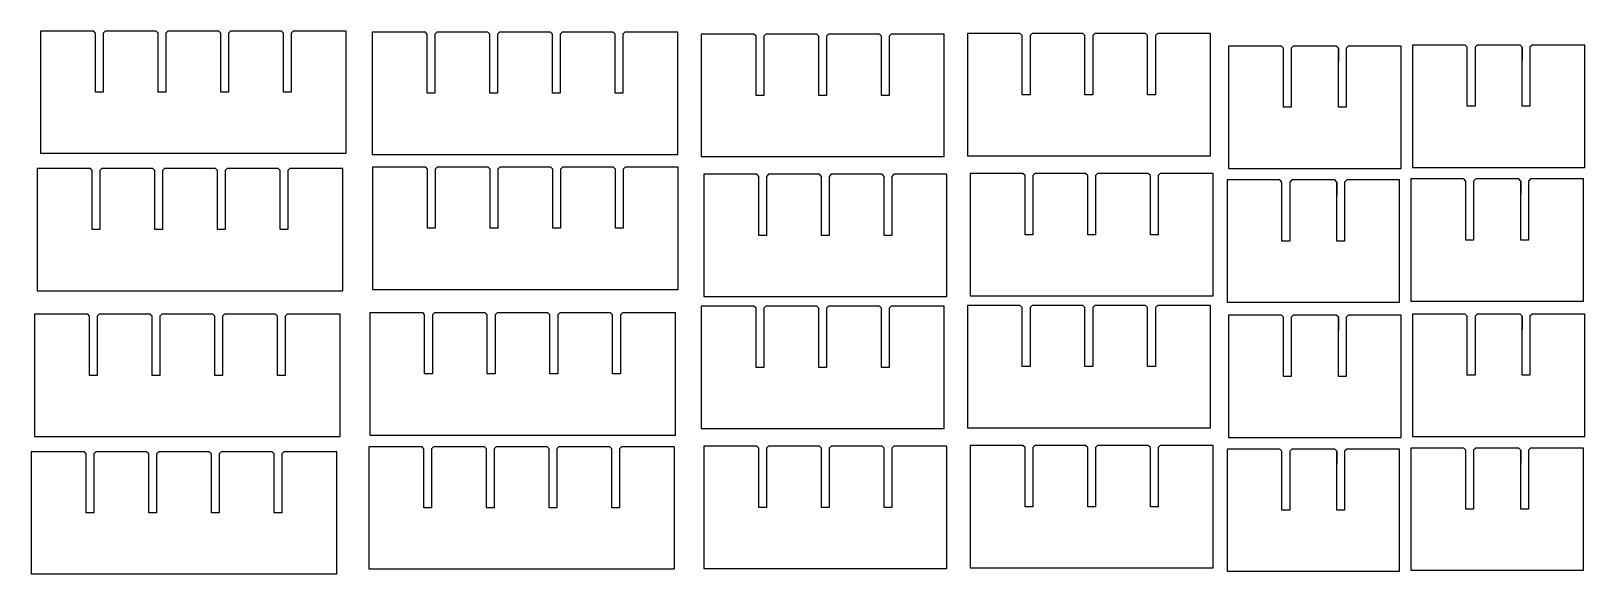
# Model space of a CAD drawing. Header units: millimetres. Extents: x -267 to 495, y -2 to 265.
import ezdxf

# ---------------------------------------------------------------- set-up
doc = ezdxf.new("R2010")
doc.units = ezdxf.units.MM
doc.layers.get('0').update_dxf_attribs({"linetype": 'CONTINUOUS'})

msp = doc.modelspace()

# ---------------------------------------------------------------- linework, layer by layer
for p, q in [((-262.55, 264.81), (-262.55, 204.81)), ((-236.37, 264.81), (-262.55, 264.81)), ((-235.59, 263.81), (-236.37, 264.81)), ((-235.59, 234.81), (-235.59, 263.81)), ((-230.79, 264.81), (-231.79, 263.81)), ((-231.79, 263.81), (-231.79, 234.81)), ((-205.83, 264.81), (-230.79, 264.81)), ((-204.83, 263.81), (-205.83, 264.81)), ((-204.83, 234.81), (-204.83, 263.81)), ((-200.03, 264.81), (-201.03, 263.81)), ((-201.03, 263.81), (-201.03, 234.81)), ((-175.07, 264.81), (-200.03, 264.81)), ((-174.07, 263.81), (-175.07, 264.81)), ((-174.07, 234.81), (-174.07, 263.81)), ((-169.27, 264.81), (-170.27, 263.81)), ((-170.27, 263.81), (-170.27, 234.81)), ((-144.31, 264.81), (-169.27, 264.81)), ((-143.31, 263.81), (-144.31, 264.81)), ((-143.31, 234.81), (-143.31, 263.81)), ((-138.51, 264.81), (-139.51, 263.81)), ((-139.51, 263.81), (-139.51, 234.81)), ((-112.55, 264.81), (-138.51, 264.81)), ((-112.55, 204.81), (-112.55, 264.81)), ((-73.63, 264.28), (-99.81, 264.28)), ((-99.81, 264.28), (-99.81, 204.28)), ((-72.85, 263.28), (-73.63, 264.28)), ((-72.85, 234.28), (-72.85, 263.28)), ((-68.05, 264.28), (-69.05, 263.28)), ((-69.05, 263.28), (-69.05, 234.28)), ((-43.09, 264.28), (-68.05, 264.28)), ((-42.09, 263.28), (-43.09, 264.28)), ((-42.09, 234.28), (-42.09, 263.28)), ((-37.29, 264.28), (-38.29, 263.28)), ((-38.29, 263.28), (-38.29, 234.28)), ((-12.33, 264.28), (-37.29, 264.28)), ((-11.33, 263.28), (-12.33, 264.28)), ((-11.33, 234.28), (-11.33, 263.28)), ((-6.53, 264.28), (-7.53, 263.28)), ((-7.53, 263.28), (-7.53, 234.28)), ((18.43, 264.28), (-6.53, 264.28)), ((19.43, 263.28), (18.43, 264.28)), ((19.43, 234.28), (19.43, 263.28)), ((24.23, 264.28), (23.23, 263.28)), ((23.23, 263.28), (23.23, 234.28)), ((50.19, 264.28), (24.23, 264.28)), ((50.19, 204.28), (50.19, 264.28)), ((374.31, 256.4), (374.31, 249.93)), ((464.55, 256.9), (464.55, 250.43)), ((-231.79, 234.81), (-235.59, 234.81)), ((-201.03, 234.81), (-204.83, 234.81)), ((-170.27, 234.81), (-174.07, 234.81)), ((-139.51, 234.81), (-143.31, 234.81)), ((-69.05, 234.28), (-72.85, 234.28)), ((-38.29, 234.28), (-42.09, 234.28)), ((-7.53, 234.28), (-11.33, 234.28)), ((23.23, 234.28), (19.43, 234.28)), ((-262.55, 204.81), (-112.55, 204.81)), ((-99.81, 204.28), (50.19, 204.28)), ((-238.01, 197.35), (-264.19, 197.35)), ((-264.19, 197.35), (-264.19, 137.35)), ((-237.23, 196.35), (-238.01, 197.35)), ((-237.23, 167.35), (-237.23, 196.35)), ((-232.43, 197.35), (-233.43, 196.35)), ((-233.43, 196.35), (-233.43, 167.35)), ((-207.47, 197.35), (-232.43, 197.35)), ((-206.47, 196.35), (-207.47, 197.35)), ((-206.47, 167.35), (-206.47, 196.35)), ((-201.67, 197.35), (-202.67, 196.35)), ((-202.67, 196.35), (-202.67, 167.35)), ((-176.71, 197.35), (-201.67, 197.35)), ((-175.71, 196.35), (-176.71, 197.35)), ((-175.71, 167.35), (-175.71, 196.35)), ((-170.91, 197.35), (-171.91, 196.35)), ((-171.91, 196.35), (-171.91, 167.35)), ((-145.95, 197.35), (-170.91, 197.35)), ((-144.95, 196.35), (-145.95, 197.35)), ((-144.95, 167.35), (-144.95, 196.35)), ((-140.15, 197.35), (-141.15, 196.35)), ((-141.15, 196.35), (-141.15, 167.35)), ((-114.19, 197.35), (-140.15, 197.35)), ((-114.19, 137.35), (-114.19, 197.35)), ((-99.66, 198.01), (-99.66, 138.01)), ((-73.48, 198.01), (-99.66, 198.01)), ((-72.7, 197.01), (-73.48, 198.01)), ((-72.7, 168.01), (-72.7, 197.01)), ((-67.9, 198.01), (-68.9, 197.01)), ((-68.9, 197.01), (-68.9, 168.01)), ((-42.94, 198.01), (-67.9, 198.01)), ((-41.94, 197.01), (-42.94, 198.01)), ((-41.94, 168.01), (-41.94, 197.01)), ((-37.14, 198.01), (-38.14, 197.01)), ((-38.14, 197.01), (-38.14, 168.01)), ((-12.18, 198.01), (-37.14, 198.01)), ((-11.18, 197.01), (-12.18, 198.01)), ((-11.18, 168.01), (-11.18, 197.01)), ((-6.38, 198.01), (-7.38, 197.01)), ((-7.38, 197.01), (-7.38, 168.01)), ((18.58, 198.01), (-6.38, 198.01)), ((19.58, 197.01), (18.58, 198.01)), ((19.58, 168.01), (19.58, 197.01)), ((24.38, 198.01), (23.38, 197.01)), ((23.38, 197.01), (23.38, 168.01)), ((50.34, 198.01), (24.38, 198.01)), ((50.34, 138.01), (50.34, 198.01)), ((373.61, 190.73), (373.61, 184.26)), ((463.86, 191.23), (463.86, 184.76)), ((-68.9, 168.01), (-72.7, 168.01)), ((-38.14, 168.01), (-41.94, 168.01)), ((-7.38, 168.01), (-11.18, 168.01)), ((23.38, 168.01), (19.58, 168.01)), ((-233.43, 167.35), (-237.23, 167.35)), ((-202.67, 167.35), (-206.47, 167.35)), ((-171.91, 167.35), (-175.71, 167.35)), ((-141.15, 167.35), (-144.95, 167.35)), ((-264.19, 137.35), (-114.19, 137.35)), ((-99.66, 138.01), (50.34, 138.01)), ((-239.37, 125.85), (-265.55, 125.85)), ((-239.37, 125.85), (-265.55, 125.85)), ((-265.55, 125.85), (-265.55, 65.85)), ((-265.55, 125.85), (-265.55, 65.85)), ((-238.59, 124.85), (-239.37, 125.85)), ((-238.59, 124.85), (-239.37, 125.85)), ((-238.59, 95.85), (-238.59, 124.85)), ((-238.59, 95.85), (-238.59, 124.85)), ((-233.79, 125.85), (-234.79, 124.85)), ((-233.79, 125.85), (-234.79, 124.85)), ((-234.79, 124.85), (-234.79, 95.85)), ((-234.79, 124.85), (-234.79, 95.85)), ((-208.83, 125.85), (-233.79, 125.85)), ((-208.83, 125.85), (-233.79, 125.85)), ((-207.83, 124.85), (-208.83, 125.85)), ((-207.83, 124.85), (-208.83, 125.85)), ((-207.83, 95.85), (-207.83, 124.85)), ((-207.83, 95.85), (-207.83, 124.85)), ((-203.03, 125.85), (-204.03, 124.85)), ((-203.03, 125.85), (-204.03, 124.85)), ((-204.03, 124.85), (-204.03, 95.85)), ((-204.03, 124.85), (-204.03, 95.85)), ((-178.07, 125.85), (-203.03, 125.85)), ((-178.07, 125.85), (-203.03, 125.85)), ((-177.07, 124.85), (-178.07, 125.85)), ((-177.07, 124.85), (-178.07, 125.85)), ((-177.07, 95.85), (-177.07, 124.85)), ((-177.07, 95.85), (-177.07, 124.85)), ((-172.27, 125.85), (-173.27, 124.85)), ((-172.27, 125.85), (-173.27, 124.85)), ((-173.27, 124.85), (-173.27, 95.85)), ((-173.27, 124.85), (-173.27, 95.85)), ((-147.31, 125.85), (-172.27, 125.85)), ((-147.31, 125.85), (-172.27, 125.85)), ((-146.31, 124.85), (-147.31, 125.85)), ((-146.31, 124.85), (-147.31, 125.85)), ((-146.31, 95.85), (-146.31, 124.85)), ((-146.31, 95.85), (-146.31, 124.85)), ((-141.51, 125.85), (-142.51, 124.85)), ((-141.51, 125.85), (-142.51, 124.85)), ((-142.51, 124.85), (-142.51, 95.85)), ((-142.51, 124.85), (-142.51, 95.85)), ((-115.55, 125.85), (-141.51, 125.85)), ((-115.55, 125.85), (-141.51, 125.85)), ((-115.55, 65.85), (-115.55, 125.85)), ((-115.55, 65.85), (-115.55, 125.85)), ((-101.03, 126.51), (-101.03, 66.51)), ((-74.85, 126.51), (-101.03, 126.51)), ((-74.85, 126.51), (-101.03, 126.51)), ((-101.03, 126.51), (-101.03, 66.51)), ((-74.07, 125.51), (-74.85, 126.51)), ((-74.07, 125.51), (-74.85, 126.51)), ((-74.07, 96.51), (-74.07, 125.51)), ((-74.07, 96.51), (-74.07, 125.51)), ((-69.27, 126.51), (-70.27, 125.51)), ((-69.27, 126.51), (-70.27, 125.51)), ((-70.27, 125.51), (-70.27, 96.51)), ((-70.27, 125.51), (-70.27, 96.51)), ((-44.31, 126.51), (-69.27, 126.51)), ((-44.31, 126.51), (-69.27, 126.51)), ((-43.31, 125.51), (-44.31, 126.51)), ((-43.31, 125.51), (-44.31, 126.51)), ((-43.31, 96.51), (-43.31, 125.51)), ((-43.31, 96.51), (-43.31, 125.51)), ((-38.51, 126.51), (-39.51, 125.51)), ((-38.51, 126.51), (-39.51, 125.51)), ((-39.51, 125.51), (-39.51, 96.51)), ((-39.51, 125.51), (-39.51, 96.51)), ((-13.55, 126.51), (-38.51, 126.51)), ((-13.55, 126.51), (-38.51, 126.51)), ((-12.55, 125.51), (-13.55, 126.51)), ((-12.55, 125.51), (-13.55, 126.51)), ((-12.55, 96.51), (-12.55, 125.51)), ((-12.55, 96.51), (-12.55, 125.51)), ((-7.75, 126.51), (-8.75, 125.51)), ((-7.75, 126.51), (-8.75, 125.51)), ((-8.75, 125.51), (-8.75, 96.51)), ((-8.75, 125.51), (-8.75, 96.51)), ((17.21, 126.51), (-7.75, 126.51)), ((17.21, 126.51), (-7.75, 126.51)), ((18.21, 125.51), (17.21, 126.51)), ((18.21, 125.51), (17.21, 126.51)), ((18.21, 96.51), (18.21, 125.51)), ((18.21, 96.51), (18.21, 125.51)), ((23.01, 126.51), (22.01, 125.51)), ((23.01, 126.51), (22.01, 125.51)), ((22.01, 125.51), (22.01, 96.51)), ((22.01, 125.51), (22.01, 96.51)), ((48.97, 126.51), (23.01, 126.51)), ((48.97, 126.51), (23.01, 126.51)), ((48.97, 66.51), (48.97, 126.51)), ((48.97, 66.51), (48.97, 126.51)), ((374.31, 124.36), (374.31, 117.9)), ((464.55, 124.86), (464.55, 118.4)), ((-234.79, 95.85), (-238.59, 95.85)), ((-234.79, 95.85), (-238.59, 95.85)), ((-204.03, 95.85), (-207.83, 95.85)), ((-204.03, 95.85), (-207.83, 95.85)), ((-173.27, 95.85), (-177.07, 95.85)), ((-173.27, 95.85), (-177.07, 95.85)), ((-142.51, 95.85), (-146.31, 95.85)), ((-142.51, 95.85), (-146.31, 95.85)), ((-70.27, 96.51), (-74.07, 96.51)), ((-70.27, 96.51), (-74.07, 96.51)), ((-39.51, 96.51), (-43.31, 96.51)), ((-39.51, 96.51), (-43.31, 96.51)), ((-8.75, 96.51), (-12.55, 96.51)), ((-8.75, 96.51), (-12.55, 96.51)), ((22.01, 96.51), (18.21, 96.51)), ((22.01, 96.51), (18.21, 96.51)), ((-265.55, 65.85), (-115.55, 65.85)), ((-265.55, 65.85), (-115.55, 65.85)), ((-101.03, 66.51), (48.97, 66.51)), ((-101.03, 66.51), (48.97, 66.51)), ((-267.19, 58.39), (-267.19, -1.61)), ((-267.19, 58.39), (-267.19, -1.61)), ((-241.01, 58.39), (-267.19, 58.39)), ((-241.01, 58.39), (-267.19, 58.39)), ((-240.23, 57.39), (-241.01, 58.39)), ((-240.23, 57.39), (-241.01, 58.39)), ((-240.23, 28.39), (-240.23, 57.39)), ((-240.23, 28.39), (-240.23, 57.39)), ((-235.43, 58.39), (-236.43, 57.39)), ((-235.43, 58.39), (-236.43, 57.39)), ((-236.43, 57.39), (-236.43, 28.39)), ((-236.43, 57.39), (-236.43, 28.39)), ((-210.47, 58.39), (-235.43, 58.39)), ((-210.47, 58.39), (-235.43, 58.39)), ((-209.47, 57.39), (-210.47, 58.39)), ((-209.47, 57.39), (-210.47, 58.39)), ((-209.47, 28.39), (-209.47, 57.39)), ((-209.47, 28.39), (-209.47, 57.39)), ((-204.67, 58.39), (-205.67, 57.39)), ((-204.67, 58.39), (-205.67, 57.39)), ((-205.67, 57.39), (-205.67, 28.39)), ((-205.67, 57.39), (-205.67, 28.39)), ((-179.71, 58.39), (-204.67, 58.39)), ((-179.71, 58.39), (-204.67, 58.39)), ((-178.71, 57.39), (-179.71, 58.39)), ((-178.71, 57.39), (-179.71, 58.39)), ((-178.71, 28.39), (-178.71, 57.39)), ((-178.71, 28.39), (-178.71, 57.39)), ((-173.91, 58.39), (-174.91, 57.39)), ((-173.91, 58.39), (-174.91, 57.39)), ((-174.91, 57.39), (-174.91, 28.39)), ((-174.91, 57.39), (-174.91, 28.39)), ((-148.95, 58.39), (-173.91, 58.39)), ((-148.95, 58.39), (-173.91, 58.39)), ((-147.95, 57.39), (-148.95, 58.39)), ((-147.95, 57.39), (-148.95, 58.39)), ((-147.95, 28.39), (-147.95, 57.39)), ((-147.95, 28.39), (-147.95, 57.39)), ((-143.15, 58.39), (-144.15, 57.39)), ((-143.15, 58.39), (-144.15, 57.39)), ((-144.15, 57.39), (-144.15, 28.39)), ((-144.15, 57.39), (-144.15, 28.39)), ((-117.19, 58.39), (-143.15, 58.39)), ((-117.19, 58.39), (-143.15, 58.39)), ((-117.19, -1.61), (-117.19, 58.39)), ((-117.19, -1.61), (-117.19, 58.39)), ((-75.3, 60.83), (-101.47, 60.83)), ((-101.47, 60.83), (-101.47, 0.83)), ((-101.47, 60.83), (-101.47, 0.83)), ((-75.3, 60.83), (-101.47, 60.83)), ((-74.51, 59.83), (-75.3, 60.83)), ((-74.51, 59.83), (-75.3, 60.83)), ((-74.51, 30.83), (-74.51, 59.83)), ((-74.51, 30.83), (-74.51, 59.83)), ((-69.71, 60.83), (-70.71, 59.83)), ((-69.71, 60.83), (-70.71, 59.83)), ((-70.71, 59.83), (-70.71, 30.83)), ((-70.71, 59.83), (-70.71, 30.83)), ((-44.75, 60.83), (-69.71, 60.83)), ((-44.75, 60.83), (-69.71, 60.83)), ((-43.75, 59.83), (-44.75, 60.83)), ((-43.75, 59.83), (-44.75, 60.83)), ((-43.75, 30.83), (-43.75, 59.83)), ((-43.75, 30.83), (-43.75, 59.83)), ((-38.95, 60.83), (-39.95, 59.83)), ((-38.95, 60.83), (-39.95, 59.83)), ((-39.95, 59.83), (-39.95, 30.83)), ((-39.95, 59.83), (-39.95, 30.83)), ((-13.99, 60.83), (-38.95, 60.83)), ((-13.99, 60.83), (-38.95, 60.83)), ((-12.99, 59.83), (-13.99, 60.83)), ((-12.99, 59.83), (-13.99, 60.83)), ((-12.99, 30.83), (-12.99, 59.83)), ((-12.99, 30.83), (-12.99, 59.83)), ((-8.19, 60.83), (-9.19, 59.83)), ((-8.19, 60.83), (-9.19, 59.83)), ((-9.19, 59.83), (-9.19, 30.83)), ((-9.19, 59.83), (-9.19, 30.83)), ((16.77, 60.83), (-8.19, 60.83)), ((16.77, 60.83), (-8.19, 60.83)), ((17.77, 59.83), (16.77, 60.83)), ((17.77, 59.83), (16.77, 60.83)), ((17.77, 30.83), (17.77, 59.83)), ((17.77, 30.83), (17.77, 59.83)), ((22.57, 60.83), (21.57, 59.83)), ((22.57, 60.83), (21.57, 59.83)), ((21.57, 59.83), (21.57, 30.83)), ((21.57, 59.83), (21.57, 30.83)), ((48.53, 60.83), (22.57, 60.83)), ((48.53, 60.83), (22.57, 60.83)), ((48.53, 0.83), (48.53, 60.83)), ((48.53, 0.83), (48.53, 60.83)), ((373.61, 58.69), (373.61, 52.23)), ((463.86, 59.19), (463.86, 52.73)), ((-70.71, 30.83), (-74.51, 30.83)), ((-70.71, 30.83), (-74.51, 30.83)), ((-39.95, 30.83), (-43.75, 30.83)), ((-39.95, 30.83), (-43.75, 30.83)), ((-9.19, 30.83), (-12.99, 30.83)), ((-9.19, 30.83), (-12.99, 30.83)), ((21.57, 30.83), (17.77, 30.83)), ((21.57, 30.83), (17.77, 30.83)), ((-236.43, 28.39), (-240.23, 28.39)), ((-236.43, 28.39), (-240.23, 28.39)), ((-205.67, 28.39), (-209.47, 28.39)), ((-205.67, 28.39), (-209.47, 28.39)), ((-174.91, 28.39), (-178.71, 28.39)), ((-174.91, 28.39), (-178.71, 28.39)), ((-144.15, 28.39), (-147.95, 28.39)), ((-144.15, 28.39), (-147.95, 28.39)), ((-101.47, 0.83), (48.53, 0.83)), ((-101.47, 0.83), (48.53, 0.83)), ((-267.19, -1.61), (-117.19, -1.61)), ((-267.19, -1.61), (-117.19, -1.61))]:
    msp.add_line(p, q)
for points in [[(61.6, 263.26), (61.6, 203.26), (180.84, 203.26), (180.84, 263.26), (154.88, 263.26), (153.88, 262.26), (153.88, 233.26), (150.08, 233.26), (150.08, 262.26), (149.08, 263.26), (124.12, 263.26), (123.12, 262.26), (123.12, 233.26), (119.32, 233.26), (119.32, 262.26), (118.32, 263.26), (93.36, 263.26), (92.36, 262.26), (92.36, 233.26), (88.56, 233.26), (88.56, 262.26), (87.56, 263.26)], [(192.26, 203.6), (311.5, 203.6), (311.5, 263.6), (285.54, 263.6), (284.54, 262.6), (284.54, 233.6), (280.74, 233.6), (280.74, 262.6), (279.74, 263.6), (254.78, 263.6), (253.78, 262.6), (253.78, 233.6), (249.98, 233.6), (249.98, 262.6), (248.98, 263.6), (224.02, 263.6), (223.02, 262.6), (223.02, 233.6), (219.22, 233.6), (219.22, 262.6), (218.22, 263.6), (192.26, 263.6)], [(320.39, 197.4), (405.07, 197.4), (405.07, 257.4), (379.11, 257.4), (378.11, 256.4), (378.11, 227.4), (374.31, 227.4), (374.31, 256.4), (373.31, 257.4), (352.15, 257.4), (351.15, 256.4), (351.15, 227.4), (347.35, 227.4), (347.35, 256.4), (346.35, 257.4), (320.39, 257.4)], [(469.35, 257.9), (468.35, 256.9), (468.35, 227.9), (464.55, 227.9), (464.55, 256.9), (463.55, 257.9), (442.39, 257.9), (441.39, 256.9), (441.39, 227.9), (437.59, 227.9), (437.59, 256.9), (436.59, 257.9), (410.63, 257.9), (410.63, 197.9), (495.31, 197.9), (495.31, 257.9)], [(88.9, 194.51), (62.94, 194.51), (62.94, 134.51), (182.18, 134.51), (182.18, 194.51), (156.22, 194.51), (155.22, 193.51), (155.22, 164.51), (151.42, 164.51), (151.42, 193.51), (150.42, 194.51), (125.46, 194.51), (124.46, 193.51), (124.46, 164.51), (120.66, 164.51), (120.66, 193.51), (119.66, 194.51), (94.7, 194.51), (93.7, 193.51), (93.7, 164.51), (89.9, 164.51), (89.9, 193.51)], [(282.07, 193.86), (281.07, 194.86), (256.11, 194.86), (255.11, 193.86), (255.11, 164.86), (251.31, 164.86), (251.31, 193.86), (250.31, 194.86), (225.35, 194.86), (224.35, 193.86), (224.35, 164.86), (220.55, 164.86), (220.55, 193.86), (219.55, 194.86), (193.59, 194.86), (193.59, 134.86), (312.83, 134.86), (312.83, 194.86), (286.87, 194.86), (285.87, 193.86), (285.87, 164.86), (282.07, 164.86)], [(319.69, 191.73), (319.69, 131.73), (404.37, 131.73), (404.37, 191.73), (378.41, 191.73), (377.41, 190.73), (377.41, 161.73), (373.61, 161.73), (373.61, 190.73), (372.61, 191.73), (351.45, 191.73), (350.45, 190.73), (350.45, 161.73), (346.65, 161.73), (346.65, 190.73), (345.65, 191.73)], [(494.62, 132.23), (494.62, 192.23), (468.66, 192.23), (467.66, 191.23), (467.66, 162.23), (463.86, 162.23), (463.86, 191.23), (462.86, 192.23), (441.7, 192.23), (440.7, 191.23), (440.7, 162.23), (436.9, 162.23), (436.9, 191.23), (435.9, 192.23), (409.94, 192.23), (409.94, 132.23)], [(61.6, 69.78), (180.84, 69.78), (180.84, 129.78), (154.88, 129.78), (153.88, 128.78), (153.88, 99.78), (150.08, 99.78), (150.08, 128.78), (149.08, 129.78), (124.12, 129.78), (123.12, 128.78), (123.12, 99.78), (119.32, 99.78), (119.32, 128.78), (118.32, 129.78), (93.36, 129.78), (92.36, 128.78), (92.36, 99.78), (88.56, 99.78), (88.56, 128.78), (87.56, 129.78), (61.6, 129.78)], [(248.98, 130.13), (224.02, 130.13), (223.02, 129.13), (223.02, 100.13), (219.22, 100.13), (219.22, 129.13), (218.22, 130.13), (192.26, 130.13), (192.26, 70.13), (311.5, 70.13), (311.5, 130.13), (285.54, 130.13), (284.54, 129.13), (284.54, 100.13), (280.74, 100.13), (280.74, 129.13), (279.74, 130.13), (254.78, 130.13), (253.78, 129.13), (253.78, 100.13), (249.98, 100.13), (249.98, 129.13)], [(373.31, 125.36), (352.15, 125.36), (351.15, 124.36), (351.15, 95.36), (347.35, 95.36), (347.35, 124.36), (346.35, 125.36), (320.39, 125.36), (320.39, 65.36), (405.07, 65.36), (405.07, 125.36), (379.11, 125.36), (378.11, 124.36), (378.11, 95.36), (374.31, 95.36), (374.31, 124.36)], [(410.63, 125.86), (410.63, 65.86), (495.31, 65.86), (495.31, 125.86), (469.35, 125.86), (468.35, 124.86), (468.35, 95.86), (464.55, 95.86), (464.55, 124.86), (463.55, 125.86), (442.39, 125.86), (441.39, 124.86), (441.39, 95.86), (437.59, 95.86), (437.59, 124.86), (436.59, 125.86)], [(182.18, 1.04), (182.18, 61.04), (156.22, 61.04), (155.22, 60.04), (155.22, 31.04), (151.42, 31.04), (151.42, 60.04), (150.42, 61.04), (125.46, 61.04), (124.46, 60.04), (124.46, 31.04), (120.66, 31.04), (120.66, 60.04), (119.66, 61.04), (94.7, 61.04), (93.7, 60.04), (93.7, 31.04), (89.9, 31.04), (89.9, 60.04), (88.9, 61.04), (62.94, 61.04), (62.94, 1.04)], [(219.55, 61.38), (193.59, 61.38), (193.59, 1.38), (312.83, 1.38), (312.83, 61.38), (286.87, 61.38), (285.87, 60.38), (285.87, 31.38), (282.07, 31.38), (282.07, 60.38), (281.07, 61.38), (256.11, 61.38), (255.11, 60.38), (255.11, 31.38), (251.31, 31.38), (251.31, 60.38), (250.31, 61.38), (225.35, 61.38), (224.35, 60.38), (224.35, 31.38), (220.55, 31.38), (220.55, 60.38)], [(319.69, -0.31), (404.37, -0.31), (404.37, 59.69), (378.41, 59.69), (377.41, 58.69), (377.41, 29.69), (373.61, 29.69), (373.61, 58.69), (372.61, 59.69), (351.45, 59.69), (350.45, 58.69), (350.45, 29.69), (346.65, 29.69), (346.65, 58.69), (345.65, 59.69), (319.69, 59.69)], [(440.7, 59.19), (440.7, 30.19), (436.9, 30.19), (436.9, 59.19), (435.9, 60.19), (409.94, 60.19), (409.94, 0.19), (494.62, 0.19), (494.62, 60.19), (468.66, 60.19), (467.66, 59.19), (467.66, 30.19), (463.86, 30.19), (463.86, 59.19), (462.86, 60.19), (441.7, 60.19)]]:
    msp.add_lwpolyline(points, close=True)

doc.saveas('drawing.dxf')
